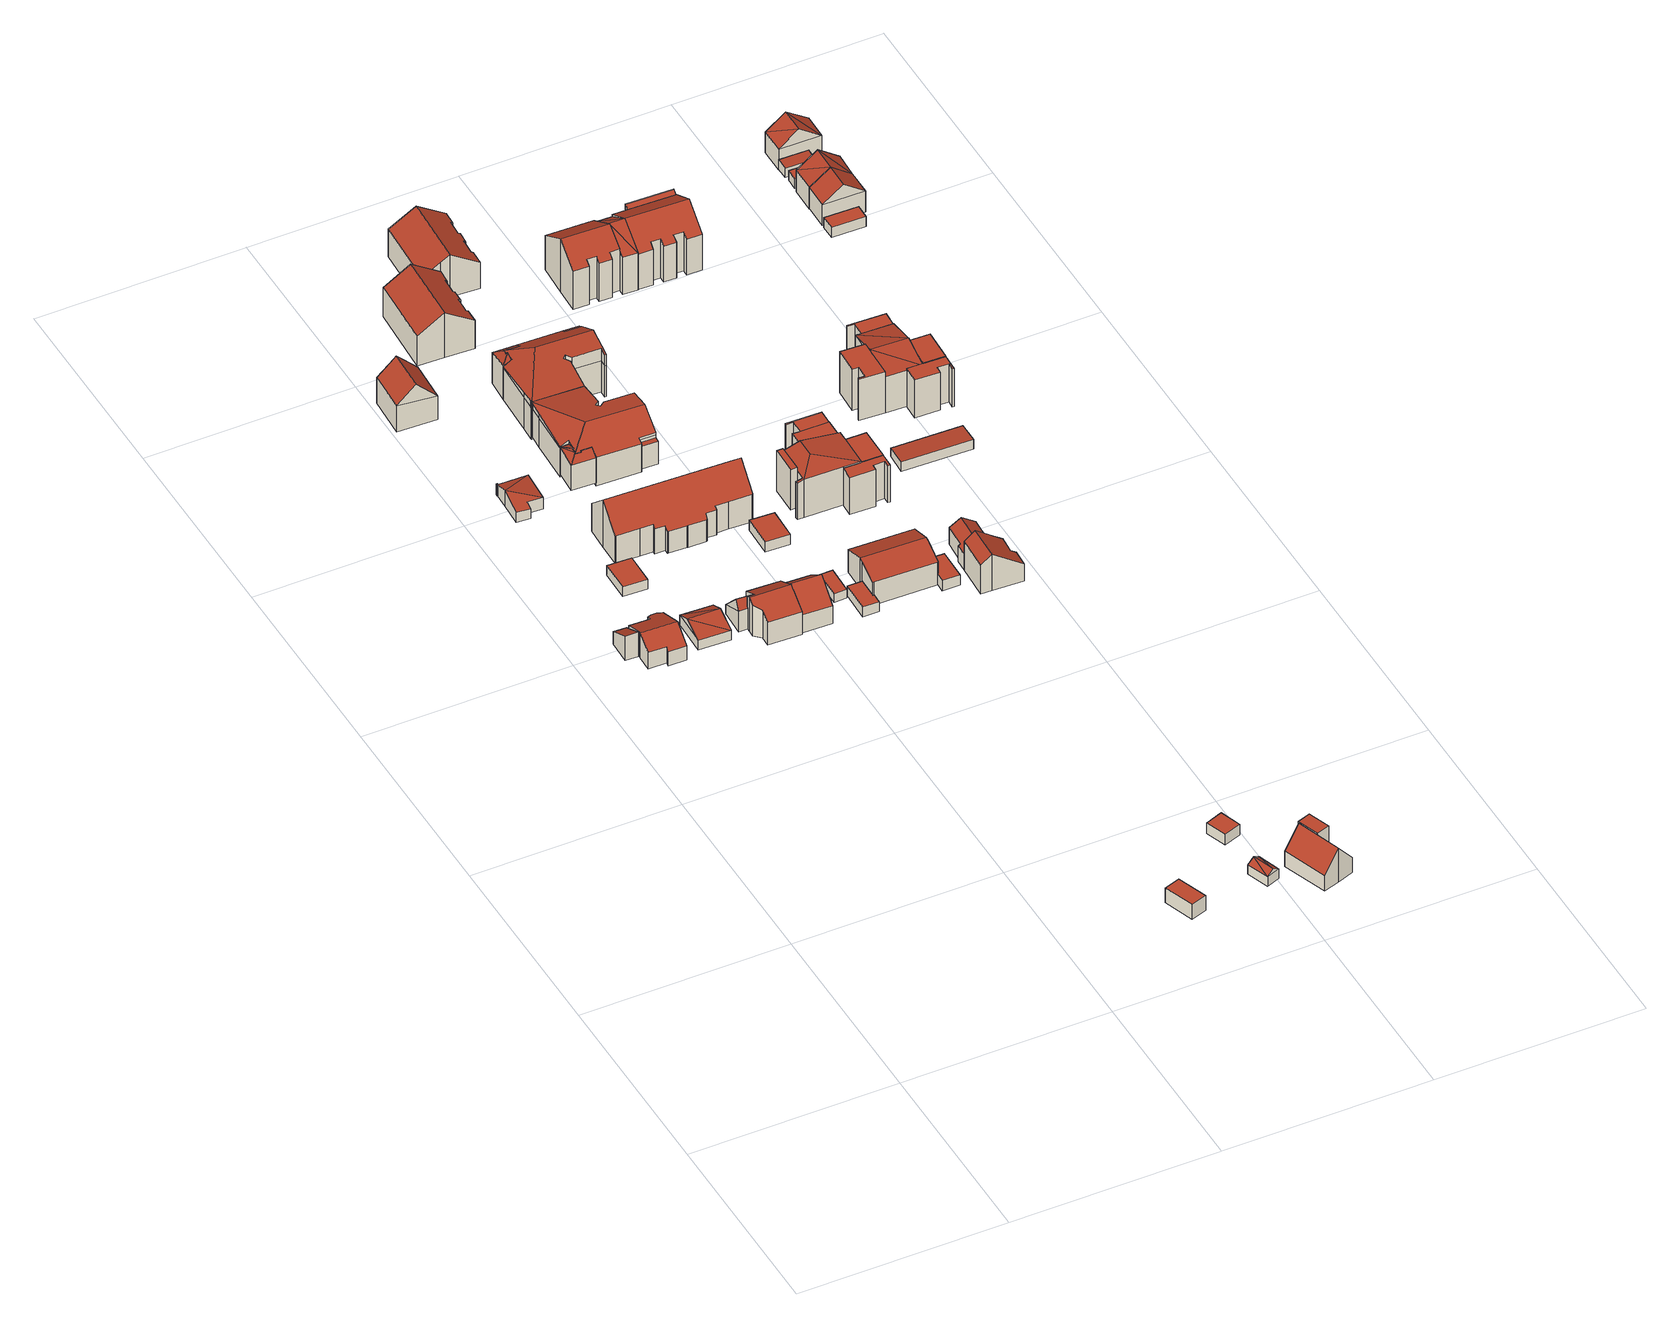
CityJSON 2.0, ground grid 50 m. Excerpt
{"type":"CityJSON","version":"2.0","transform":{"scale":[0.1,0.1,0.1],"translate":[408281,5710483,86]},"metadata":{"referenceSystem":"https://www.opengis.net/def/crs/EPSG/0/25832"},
"CityObjects":{
"building1":{"type":"Building","attributes":{"Gemeindeschluessel":"05978036","Geometrietyp2DReferenz":"3000","function":"51009_1611","roofType":"2100","measuredHeight":6.71},"geometry":[{"type":"MultiSurface","lod":"2","boundaries":[[[0,1,2,3]],[[1,4,5,2]],[[4,6,7,5]],[[6,8,9,7]],[[8,0,3,9]],[[8,6,4,1,0]],[[3,2,5,7,9]]],"semantics":{"surfaces":[{"type":"WallSurface"},{"type":"RoofSurface"},{"type":"GroundSurface"}],"values":[0,0,0,0,0,1,2]}}]},
"building2":{"type":"Building","attributes":{"Gemeindeschluessel":"05978036","Geometrietyp2DReferenz":"3000","function":"31001_1000","roofType":"3100","measuredHeight":7.08},"geometry":[{"type":"MultiSurface","lod":"2","boundaries":[[[10,11,12,13]],[[11,14,15,12]],[[14,16,17,15]],[[16,18,19,17]],[[18,20,21,19]],[[20,22,23,21]],[[22,24,25,23]],[[24,26,27,25]],[[26,28,29,27]],[[28,30,31,29]],[[30,32,33,31]],[[32,34,35,33]],[[34,10,13,35]],[[30,28,26,24,22,20,18,16,14]],[[14,11,10,34,32,30]],[[13,12,15,17,19,21,23,25,27,29,31,33,35]]],"semantics":{"surfaces":[{"type":"WallSurface"},{"type":"RoofSurface"},{"type":"GroundSurface"}],"values":[0,0,0,0,0,0,0,0,0,0,0,0,0,1,1,2]}}]},
"building3":{"type":"Building","attributes":{"Gemeindeschluessel":"05978036","Geometrietyp2DReferenz":"3000","function":"51009_1611","roofType":"1000","measuredHeight":2.67},"geometry":[{"type":"MultiSurface","lod":"2","boundaries":[[[36,37,38,39]],[[37,40,41,38]],[[40,42,43,41]],[[42,36,39,43]],[[42,40,37,36]],[[39,38,41,43]]],"semantics":{"surfaces":[{"type":"WallSurface"},{"type":"RoofSurface"},{"type":"GroundSurface"}],"values":[0,0,0,0,1,2]}}]},
"building4":{"type":"Building","attributes":{"Gemeindeschluessel":"05978036","Geometrietyp2DReferenz":"3000","function":"31001_2460","roofType":"3100","measuredHeight":4.33},"geometry":[{"type":"MultiSurface","lod":"2","boundaries":[[[44,45,46,47]],[[45,48,49,46]],[[48,50,51,49]],[[50,44,47,51]],[[48,45,52]],[[44,50,53]],[[44,52,45]],[[52,44,53]],[[53,48,52]],[[48,53,50]],[[47,46,49,51]]],"semantics":{"surfaces":[{"type":"WallSurface"},{"type":"RoofSurface"},{"type":"GroundSurface"}],"values":[0,0,0,0,0,0,1,1,1,1,2]}}]},
"building5":{"type":"Building","attributes":{"Gemeindeschluessel":"05978036","Geometrietyp2DReferenz":"3000","function":"31001_2460","roofType":"5000","measuredHeight":4.34},"geometry":[{"type":"MultiSurface","lod":"2","boundaries":[[[54,55,56,57]],[[55,58,59,56]],[[58,60,61,59]],[[60,62,63,61]],[[62,64,65,63]],[[64,66,67,65]],[[66,68,69,67]],[[68,70,71,69]],[[70,72,73,71]],[[72,74,75,73]],[[74,76,77,75]],[[76,54,57,77]],[[72,70,78]],[[70,68,66,64,62,60,58,55,78]],[[55,54,76,74,72,78]],[[57,56,59,61,63,65,67,69,71,73,75,77]]],"semantics":{"surfaces":[{"type":"WallSurface"},{"type":"RoofSurface"},{"type":"GroundSurface"}],"values":[0,0,0,0,0,0,0,0,0,0,0,0,1,1,1,2]}}]},
"building6":{"type":"Building","attributes":{"Gemeindeschluessel":"05978036","Geometrietyp2DReferenz":"3000","function":"31001_1000","roofType":"5000","measuredHeight":11.47},"geometry":[{"type":"MultiSurface","lod":"2","boundaries":[[[79,80,81,82]],[[80,83,84,81]],[[83,85,86,84]],[[85,87,88,86]],[[87,79,82,88]],[[89,90,80,79,87]],[[85,83,90,89]],[[83,80,90]],[[87,85,89]],[[82,81,84,86,88]]],"semantics":{"surfaces":[{"type":"WallSurface"},{"type":"RoofSurface"},{"type":"GroundSurface"}],"values":[0,0,0,0,0,1,1,0,0,2]}}]},
"building7":{"type":"Building","attributes":{"Gemeindeschluessel":"05978036","Geometrietyp2DReferenz":"3000","function":"31001_2460","roofType":"1000","measuredHeight":4.06},"geometry":[{"type":"MultiSurface","lod":"2","boundaries":[[[91,92,93,94]],[[92,95,96,93]],[[95,97,98,96]],[[97,91,94,98]],[[97,95,92,91]],[[94,93,96,98]]],"semantics":{"surfaces":[{"type":"WallSurface"},{"type":"RoofSurface"},{"type":"GroundSurface"}],"values":[0,0,0,0,1,2]}}]},
"building8":{"type":"Building","attributes":{"Gemeindeschluessel":"05978036","Geometrietyp2DReferenz":"3000","function":"31001_2460","roofType":"5000","measuredHeight":8.08},"geometry":[{"type":"MultiSurface","lod":"2","boundaries":[[[99,100,101,102]],[[100,103,104,101]],[[103,105,106,104]],[[105,107,108,106]],[[107,109,110,108]],[[109,111,112,110]],[[111,113,114,112]],[[113,99,102,114]],[[109,107,105,103,115,116]],[[113,111,116,115,100,99]],[[103,100,115]],[[111,109,116]],[[102,101,104,106,108,110,112,114]]],"semantics":{"surfaces":[{"type":"WallSurface"},{"type":"RoofSurface"},{"type":"GroundSurface"}],"values":[0,0,0,0,0,0,0,0,1,1,0,0,2]}}]},
"building9":{"type":"Building","attributes":{"Gemeindeschluessel":"05978036","Geometrietyp2DReferenz":"3000","function":"31001_1000","roofType":"3100","measuredHeight":9.46},"geometry":[{"type":"MultiSurface","lod":"2","boundaries":[[[117,118,119,120]],[[118,121,122,119]],[[121,123,102,122]],[[123,124,114,102]],[[124,125,112,114]],[[125,126,110,112]],[[126,127,108,110]],[[127,128,129,108]],[[128,130,131,129]],[[130,132,133,131]],[[132,134,135,133]],[[134,117,120,135]],[[130,128,127,126,125,124,123,121]],[[121,118,117,134,132,130]],[[120,119,122,102,114,112,110,108,129,131,133,135]]],"semantics":{"surfaces":[{"type":"WallSurface"},{"type":"RoofSurface"},{"type":"GroundSurface"}],"values":[0,0,0,0,0,0,0,0,0,0,0,0,1,1,2]}}]},
"building10":{"type":"Building","attributes":{"Gemeindeschluessel":"05978036","Geometrietyp2DReferenz":"3000","function":"51009_1610","roofType":"5000","measuredHeight":8.55},"geometry":[{"type":"MultiSurface","lod":"2","boundaries":[[[136,137,138,139]],[[137,140,141,138]],[[140,142,143,141]],[[142,144,145,143]],[[144,146,147,145]],[[146,148,149,147]],[[148,150,151,149]],[[150,152,153,151]],[[152,154,155,153]],[[154,136,139,155]],[[156,142,140]],[[136,142,156]],[[136,157,142]],[[136,154,157]],[[152,150,148,146,144,157,154]],[[137,136,156]],[[140,137,156]],[[144,142,157]],[[139,138,141,143,145,147,149,151,153,155]]],"semantics":{"surfaces":[{"type":"WallSurface"},{"type":"RoofSurface"},{"type":"GroundSurface"}],"values":[0,0,0,0,0,0,0,0,0,0,1,1,1,1,1,1,0,0,2]}}]},
"building11":{"type":"Building","attributes":{"Gemeindeschluessel":"05978036","Geometrietyp2DReferenz":"3000","function":"31001_1000","roofType":"3100","measuredHeight":9.49},"geometry":[{"type":"MultiSurface","lod":"2","boundaries":[[[158,159,160,161]],[[159,162,163,160]],[[162,164,165,163]],[[164,158,161,165]],[[162,159,166]],[[158,164,167]],[[159,158,167,166]],[[164,162,166,167]],[[161,160,163,165]]],"semantics":{"surfaces":[{"type":"WallSurface"},{"type":"RoofSurface"},{"type":"GroundSurface"}],"values":[0,0,0,0,0,0,1,1,2]}}]},
"building12":{"type":"Building","attributes":{"Gemeindeschluessel":"05978036","Geometrietyp2DReferenz":"3000","function":"31001_1000","roofType":"3100","measuredHeight":13.17},"geometry":[{"type":"MultiSurface","lod":"2","boundaries":[[[168,169,170,171]],[[169,172,173,170]],[[172,174,175,173]],[[174,176,177,175]],[[176,178,179,177]],[[178,180,181,179]],[[180,182,183,181]],[[182,184,185,183]],[[184,186,187,185]],[[186,188,189,187]],[[188,190,191,189]],[[190,192,193,191]],[[192,194,195,193]],[[194,196,197,195]],[[196,198,199,197]],[[198,200,201,199]],[[200,202,203,201]],[[202,204,205,203]],[[204,206,207,205]],[[206,208,209,207]],[[208,210,211,209]],[[210,168,171,211]],[[206,204,202,200]],[[200,198,196,194,192,190,188,186,184,182,180,178,176,174,172,169,168,210,208,206]],[[171,170,173,175,177,179,181,183,185,187,189,191,193,195,197,199,201,203,205,207,209,211]]],"semantics":{"surfaces":[{"type":"WallSurface"},{"type":"RoofSurface"},{"type":"GroundSurface"}],"values":[0,0,0,0,0,0,0,0,0,0,0,0,0,0,0,0,0,0,0,0,0,0,1,1,2]}}]},
"building13":{"type":"Building","attributes":{"Gemeindeschluessel":"05978036","Geometrietyp2DReferenz":"3000","function":"31001_2460","roofType":"3100","measuredHeight":3.74},"geometry":[{"type":"MultiSurface","lod":"2","boundaries":[[[212,213,214,215]],[[213,216,217,214]],[[216,218,219,217]],[[218,212,215,219]],[[216,213,220]],[[212,218,221]],[[220,212,221]],[[212,220,213]],[[216,221,218]],[[221,216,220]],[[215,214,217,219]]],"semantics":{"surfaces":[{"type":"WallSurface"},{"type":"RoofSurface"},{"type":"GroundSurface"}],"values":[0,0,0,0,0,0,1,1,1,1,2]}}]},
"building14":{"type":"Building","attributes":{"Gemeindeschluessel":"05978036","Geometrietyp2DReferenz":"3000","function":"31001_1000","roofType":"5000","measuredHeight":11.94},"geometry":[{"type":"MultiSurface","lod":"2","boundaries":[[[222,223,224,225]],[[223,226,227,224]],[[226,228,229,227]],[[228,230,231,229]],[[230,232,233,231]],[[232,234,235,233]],[[234,236,237,235]],[[236,238,239,237]],[[238,240,241,239]],[[240,242,243,241]],[[242,244,245,243]],[[244,246,247,245]],[[246,248,249,247]],[[248,250,251,249]],[[250,252,253,251]],[[252,254,255,253]],[[254,256,257,255]],[[256,258,259,257]],[[258,260,261,259]],[[260,262,263,261]],[[262,222,225,263]],[[264,265,266,267,268,269,142,270,271]],[[270,144,146,148,150,240,238,272,273,274,271]],[[275,276,277,278,279,280,281,264,271,274]],[[260,265,264,281,262]],[[262,281,280,222]],[[222,280,279,223]],[[223,279,278,226]],[[226,278,277,228]],[[228,277,276,230]],[[230,276,275,232]],[[232,275,274,273,234]],[[234,273,272,236]],[[236,272,238]],[[240,150,242]],[[242,150,148,244]],[[244,148,146,246]],[[246,146,144,248]],[[248,144,270,142,250]],[[250,142,269,252]],[[252,269,268,254]],[[254,268,267,256]],[[256,267,266,258]],[[258,266,265,260]],[[225,224,227,229,231,233,235,237,239,241,243,245,247,249,251,253,255,257,259,261,263]]],"semantics":{"surfaces":[{"type":"WallSurface"},{"type":"RoofSurface"},{"type":"GroundSurface"}],"values":[0,0,0,0,0,0,0,0,0,0,0,0,0,0,0,0,0,0,0,0,0,1,1,1,0,0,0,0,0,0,0,0,0,0,0,0,0,0,0,0,0,0,0,0,2]}}]},
"building15":{"type":"Building","attributes":{"Gemeindeschluessel":"05978036","Geometrietyp2DReferenz":"3000","function":"51009_1610","roofType":"5000","measuredHeight":10.28},"geometry":[{"type":"MultiSurface","lod":"2","boundaries":[[[282,283,284,285]],[[283,286,287,284]],[[286,288,289,287]],[[288,290,291,289]],[[290,292,293,291]],[[292,294,295,293]],[[294,296,297,295]],[[296,298,299,297]],[[298,300,301,299]],[[300,282,285,301]],[[302,296,294,303,282,300]],[[298,302,300]],[[282,303,292,290,288,286,283]],[[294,292,303]],[[298,296,302]],[[285,284,287,289,291,293,295,297,299,301]]],"semantics":{"surfaces":[{"type":"WallSurface"},{"type":"RoofSurface"},{"type":"GroundSurface"}],"values":[0,0,0,0,0,0,0,0,0,0,1,1,1,0,0,2]}}]},
"building16":{"type":"Building","attributes":{"Gemeindeschluessel":"05978036","Geometrietyp2DReferenz":"3000","function":"31001_2460","roofType":"1000","measuredHeight":2.34},"geometry":[{"type":"MultiSurface","lod":"2","boundaries":[[[304,305,306,307]],[[305,308,309,306]],[[308,310,311,309]],[[310,304,307,311]],[[310,308,305,304]],[[307,306,309,311]]],"semantics":{"surfaces":[{"type":"WallSurface"},{"type":"RoofSurface"},{"type":"GroundSurface"}],"values":[0,0,0,0,1,2]}}]},
"building17":{"type":"Building","attributes":{"Gemeindeschluessel":"05978036","Geometrietyp2DReferenz":"3000","function":"31001_2460","roofType":"1000","measuredHeight":2.71},"geometry":[{"type":"MultiSurface","lod":"2","boundaries":[[[312,313,314,315]],[[313,316,317,314]],[[316,318,319,317]],[[318,320,321,319]],[[320,322,323,321]],[[322,312,315,323]],[[322,320,318,316,313,312]],[[315,314,317,319,321,323]]],"semantics":{"surfaces":[{"type":"WallSurface"},{"type":"RoofSurface"},{"type":"GroundSurface"}],"values":[0,0,0,0,0,0,1,2]}}]},
"building18":{"type":"Building","attributes":{"Gemeindeschluessel":"05978036","Geometrietyp2DReferenz":"3000","function":"31001_1000","roofType":"3100","measuredHeight":12.24},"geometry":[{"type":"MultiSurface","lod":"2","boundaries":[[[324,325,326,327]],[[325,328,329,326]],[[328,330,331,329]],[[330,332,333,331]],[[332,334,335,333]],[[334,336,337,335]],[[336,338,339,337]],[[338,340,341,339]],[[340,342,343,341]],[[342,344,345,343]],[[344,346,347,345]],[[346,348,349,347]],[[348,350,351,349]],[[350,352,353,351]],[[352,324,327,353]],[[348,346,344,342]],[[342,340,338,336,334,332,330,328,325,324,352,350,348]],[[327,326,329,331,333,335,337,339,341,343,345,347,349,351,353]]],"semantics":{"surfaces":[{"type":"WallSurface"},{"type":"RoofSurface"},{"type":"GroundSurface"}],"values":[0,0,0,0,0,0,0,0,0,0,0,0,0,0,0,1,1,2]}}]},
"building19":{"type":"Building","attributes":{"Gemeindeschluessel":"05978036","Geometrietyp2DReferenz":"3000","function":"31001_9998","roofType":"1000","measuredHeight":2.95},"geometry":[{"type":"MultiSurface","lod":"2","boundaries":[[[354,355,356,357]],[[355,358,359,356]],[[358,360,361,359]],[[360,354,357,361]],[[360,358,355,354]],[[357,356,359,361]]],"semantics":{"surfaces":[{"type":"WallSurface"},{"type":"RoofSurface"},{"type":"GroundSurface"}],"values":[0,0,0,0,1,2]}}]},
"building20":{"type":"Building","attributes":{"Gemeindeschluessel":"05978036","Geometrietyp2DReferenz":"3000","function":"51009_1610","roofType":"2100","measuredHeight":6.4},"geometry":[{"type":"MultiSurface","lod":"2","boundaries":[[[362,363,364,365]],[[363,366,367,364]],[[366,368,369,367]],[[368,362,365,369]],[[368,366,363,362]],[[365,364,367,369]]],"semantics":{"surfaces":[{"type":"WallSurface"},{"type":"RoofSurface"},{"type":"GroundSurface"}],"values":[0,0,0,0,1,2]}}]},
"building21":{"type":"Building","attributes":{"Gemeindeschluessel":"05978036","Geometrietyp2DReferenz":"3000","function":"51009_1611","roofType":"1000","measuredHeight":2.85},"geometry":[{"type":"MultiSurface","lod":"2","boundaries":[[[370,371,372,373]],[[371,374,375,372]],[[374,376,377,375]],[[376,370,373,377]],[[376,374,371,370]],[[373,372,375,377]]],"semantics":{"surfaces":[{"type":"WallSurface"},{"type":"RoofSurface"},{"type":"GroundSurface"}],"values":[0,0,0,0,1,2]}}]},
"building22":{"type":"Building","attributes":{"Gemeindeschluessel":"05978036","Geometrietyp2DReferenz":"3000","function":"31001_1000","roofType":"5000","measuredHeight":13.01},"geometry":[{"type":"MultiSurface","lod":"2","boundaries":[[[378,379,380,381]],[[379,382,301,380]],[[382,383,299,301]],[[383,384,297,299]],[[384,385,295,297]],[[385,386,293,295]],[[386,387,291,293]],[[387,388,289,291]],[[388,389,287,289]],[[389,390,284,287]],[[390,391,392,284]],[[391,393,394,392]],[[393,395,396,394]],[[395,397,398,396]],[[397,399,400,398]],[[399,401,402,400]],[[401,403,404,402]],[[403,405,406,404]],[[405,407,408,406]],[[407,409,410,408]],[[409,411,412,410]],[[411,413,414,412]],[[413,378,381,414]],[[415,416,417,418,419,420,421,281,422]],[[280,423,424,425,426,427,428,429,430,422,281]],[[431,432,391,390,286,288,290,292,415,422,430]],[[386,292,290,387]],[[385,416,415,292,386]],[[387,290,288,388]],[[388,288,286,389]],[[389,286,390]],[[393,432,431,395]],[[395,431,430,429,397]],[[391,432,393]],[[397,429,428,399]],[[399,428,427,401]],[[401,427,426,403]],[[403,426,425,405]],[[405,425,424,407]],[[407,424,423,409]],[[409,423,280,411]],[[411,280,281,413]],[[413,281,421,378]],[[378,421,420,379]],[[379,420,419,382]],[[382,419,418,383]],[[383,418,417,384]],[[384,417,416,385]],[[381,380,301,299,297,295,293,291,289,287,284,392,394,396,398,400,402,404,406,408,410,412,414]]],"semantics":{"surfaces":[{"type":"WallSurface"},{"type":"RoofSurface"},{"type":"GroundSurface"}],"values":[0,0,0,0,0,0,0,0,0,0,0,0,0,0,0,0,0,0,0,0,0,0,0,1,1,1,0,0,0,0,0,0,0,0,0,0,0,0,0,0,0,0,0,0,0,0,0,0,2]}}]},
"building23":{"type":"Building","attributes":{"Gemeindeschluessel":"05978036","Geometrietyp2DReferenz":"3000","function":"31001_1000","roofType":"3100","measuredHeight":9.35},"geometry":[{"type":"MultiSurface","lod":"2","boundaries":[[[433,434,435,436]],[[434,437,438,435]],[[437,439,440,438]],[[439,441,442,440]],[[441,443,444,442]],[[443,445,446,444]],[[445,447,448,446]],[[447,433,436,448]],[[443,441,439,437]],[[437,434,433,447,445,443]],[[436,435,438,440,442,444,446,448]]],"semantics":{"surfaces":[{"type":"WallSurface"},{"type":"RoofSurface"},{"type":"GroundSurface"}],"values":[0,0,0,0,0,0,0,0,1,1,2]}}]},
"building24":{"type":"Building","attributes":{"Gemeindeschluessel":"05978036","Geometrietyp2DReferenz":"3000","function":"31001_1000","roofType":"3100","measuredHeight":8.48},"geometry":[{"type":"MultiSurface","lod":"2","boundaries":[[[449,450,451,452]],[[450,453,454,451]],[[453,455,456,454]],[[455,457,458,456]],[[457,459,460,458]],[[459,461,462,460]],[[461,463,464,462]],[[463,465,466,464]],[[465,467,468,466]],[[467,449,452,468]],[[463,461,459,457]],[[457,455,453,450,449,467,465,463]],[[452,451,454,456,458,460,462,464,466,468]]],"semantics":{"surfaces":[{"type":"WallSurface"},{"type":"RoofSurface"},{"type":"GroundSurface"}],"values":[0,0,0,0,0,0,0,0,0,0,1,1,2]}}]},
"building25":{"type":"Building","attributes":{"Gemeindeschluessel":"05978036","Geometrietyp2DReferenz":"3000","function":"31001_2460","roofType":"1000","measuredHeight":4.29},"geometry":[{"type":"MultiSurface","lod":"2","boundaries":[[[469,470,471,472]],[[470,473,474,471]],[[473,475,476,474]],[[475,469,472,476]],[[475,473,470,469]],[[472,471,474,476]]],"semantics":{"surfaces":[{"type":"WallSurface"},{"type":"RoofSurface"},{"type":"GroundSurface"}],"values":[0,0,0,0,1,2]}}]},
"building26":{"type":"Building","attributes":{"Gemeindeschluessel":"05978036","Geometrietyp2DReferenz":"3000","function":"51009_1610","roofType":"2100","measuredHeight":9.38},"geometry":[{"type":"MultiSurface","lod":"2","boundaries":[[[432,391,392,394]],[[391,477,478,392]],[[477,431,396,478]],[[431,432,394,396]],[[431,477,391,432]],[[394,392,478,396]]],"semantics":{"surfaces":[{"type":"WallSurface"},{"type":"RoofSurface"},{"type":"GroundSurface"}],"values":[0,0,0,0,1,2]}}]},
"building27":{"type":"Building","attributes":{"Gemeindeschluessel":"05978036","Geometrietyp2DReferenz":"3000","function":"31001_1000","roofType":"3100","measuredHeight":11.66},"geometry":[{"type":"MultiSurface","lod":"2","boundaries":[[[479,480,481,482]],[[480,483,484,481]],[[483,485,486,484]],[[485,487,488,486]],[[487,489,490,488]],[[489,491,492,490]],[[491,493,494,492]],[[493,495,496,494]],[[495,497,498,496]],[[497,499,500,498]],[[499,501,502,500]],[[501,503,504,502]],[[503,505,506,504]],[[505,507,508,506]],[[507,479,482,508]],[[503,501,499,497,495]],[[495,493,491,489,487,485,483,480,479,507,505,503]],[[482,481,484,486,488,490,492,494,496,498,500,502,504,506,508]]],"semantics":{"surfaces":[{"type":"WallSurface"},{"type":"RoofSurface"},{"type":"GroundSurface"}],"values":[0,0,0,0,0,0,0,0,0,0,0,0,0,0,0,1,1,2]}}]},
"building28":{"type":"Building","attributes":{"Gemeindeschluessel":"05978036","Geometrietyp2DReferenz":"3000","function":"31001_2460","roofType":"1000","measuredHeight":2.78},"geometry":[{"type":"MultiSurface","lod":"2","boundaries":[[[509,510,511,512]],[[510,513,514,511]],[[513,515,516,514]],[[515,517,518,516]],[[517,519,520,518]],[[519,509,512,520]],[[519,517,515,513,510,509]],[[512,511,514,516,518,520]]],"semantics":{"surfaces":[{"type":"WallSurface"},{"type":"RoofSurface"},{"type":"GroundSurface"}],"values":[0,0,0,0,0,0,1,2]}}]},
"building29":{"type":"Building","attributes":{"Gemeindeschluessel":"05978036","Geometrietyp2DReferenz":"3000","function":"31001_1000"},"children":["building29-1","building29-2","building29-3","building29-4","building29-5","building29-6"]},
"building29-1":{"type":"BuildingPart","attributes":{"roofType":"1000","measuredHeight":11.12},"parents":["building29"],"geometry":[{"type":"MultiSurface","lod":"2","boundaries":[[[521,522,523,524,525]],[[522,526,527,523]],[[526,528,529,530,527]],[[528,526,522,521]],[[524,523,527,530]],[[525,529,528,521]],[[525,524,530,529]]],"semantics":{"surfaces":[{"type":"WallSurface"},{"type":"RoofSurface"},{"type":"GroundSurface"},{"type":"ClosureSurface"}],"values":[0,0,0,1,2,0,3]}}]},
"building29-2":{"type":"BuildingPart","attributes":{"roofType":"5000","measuredHeight":11.81},"parents":["building29"],"geometry":[{"type":"MultiSurface","lod":"2","boundaries":[[[531,525,524,532]],[[529,533,534,530]],[[533,535,536,537,534]],[[538,539,540,541,542,543]],[[544,545,546,547,548]],[[545,549,550,546]],[[549,551,552,550]],[[551,531,532,552]],[[545,544,553,554]],[[553,539,538,535,533,554]],[[533,529,525,531,551,549,545,554]],[[532,524,530,534,537,542,541,555,547,546,550,552]],[[529,530,524,525]],[[538,543,536,535]],[[543,542,537,536]],[[556,540,539,553]],[[556,557,555,541,540]],[[548,557,556,553,544]],[[547,555,557,548]]],"semantics":{"surfaces":[{"type":"WallSurface"},{"type":"RoofSurface"},{"type":"GroundSurface"},{"type":"ClosureSurface"}],"values":[0,0,0,0,0,0,0,0,1,1,1,2,3,0,3,0,3,0,3]}}]},
"building29-3":{"type":"BuildingPart","attributes":{"roofType":"1000","measuredHeight":9.37},"parents":["building29"],"geometry":[{"type":"MultiSurface","lod":"2","boundaries":[[[536,558,559,537]],[[558,560,561,562,559]],[[563,543,542,564,565]],[[543,563,560,558,536]],[[537,559,562,564,542]],[[565,561,560,563]],[[565,564,562,561]],[[537,542,543,536]]],"semantics":{"surfaces":[{"type":"WallSurface"},{"type":"RoofSurface"},{"type":"GroundSurface"},{"type":"ClosureSurface"}],"values":[0,0,0,1,2,0,3,3]}}]},
"building29-4":{"type":"BuildingPart","attributes":{"roofType":"1000","measuredHeight":10.21},"parents":["building29"],"geometry":[{"type":"MultiSurface","lod":"2","boundaries":[[[566,567,568,569]],[[567,570,571,568]],[[570,572,573,571]],[[572,574,575,573]],[[574,576,577,575]],[[576,548,547,577]],[[578,566,569,579]],[[578,557,548,576,574,572,570,567,566]],[[569,568,571,573,575,577,547,555,579]],[[555,547,548,557]],[[579,555,557,578]]],"semantics":{"surfaces":[{"type":"WallSurface"},{"type":"RoofSurface"},{"type":"GroundSurface"},{"type":"ClosureSurface"}],"values":[0,0,0,0,0,0,0,1,2,3,3]}}]},
"building29-5":{"type":"BuildingPart","attributes":{"roofType":"1000","measuredHeight":9.33},"parents":["building29"],"geometry":[{"type":"MultiSurface","lod":"2","boundaries":[[[580,581,582,583]],[[581,565,564,582]],[[561,584,585,562]],[[584,586,587,585]],[[586,580,583,587]],[[586,584,561,565,581,580]],[[583,582,564,562,585,587]],[[562,564,565,561]]],"semantics":{"surfaces":[{"type":"WallSurface"},{"type":"RoofSurface"},{"type":"GroundSurface"},{"type":"ClosureSurface"}],"values":[0,0,0,0,0,1,2,3]}}]},
"building29-6":{"type":"BuildingPart","attributes":{"roofType":"1000","measuredHeight":10.26},"parents":["building29"],"geometry":[{"type":"MultiSurface","lod":"2","boundaries":[[[588,589,578,579,590]],[[540,588,590,541]],[[540,556,589,588]],[[590,579,555,541]],[[557,578,589,556]],[[579,578,557,555]],[[541,555,557,556,540]]],"semantics":{"surfaces":[{"type":"WallSurface"},{"type":"RoofSurface"},{"type":"GroundSurface"},{"type":"ClosureSurface"}],"values":[0,0,1,2,0,3,3]}}]},
"building30":{"type":"Building","attributes":{"Gemeindeschluessel":"05978036","Geometrietyp2DReferenz":"3000","function":"31001_1000"},"children":["building30-1","building30-2"]},
"building30-1":{"type":"BuildingPart","attributes":{"roofType":"3100","measuredHeight":9.95},"parents":["building30"],"geometry":[{"type":"MultiSurface","lod":"2","boundaries":[[[591,592,593,594,595]],[[592,596,597,593]],[[596,598,599,597]],[[598,600,601,599]],[[600,602,603,601]],[[602,604,605,603]],[[604,606,607,608,605]],[[602,600,598,596,592,591,609]],[[609,606,604,602]],[[610,611,594,593,597,599,601,603,605,608]],[[591,595,612,613,609]],[[595,594,611,612]],[[612,611,610,613]],[[613,607,606,609]],[[610,608,607,613]]],"semantics":{"surfaces":[{"type":"WallSurface"},{"type":"RoofSurface"},{"type":"GroundSurface"},{"type":"ClosureSurface"}],"values":[0,0,0,0,0,0,0,1,1,2,0,3,3,0,3]}}]},
"building30-2":{"type":"BuildingPart","attributes":{"roofType":"3100","measuredHeight":6.52},"parents":["building30"],"geometry":[{"type":"MultiSurface","lod":"2","boundaries":[[[614,615,616,617]],[[615,618,619,616]],[[618,620,621,619]],[[620,622,623,621]],[[622,624,625,623]],[[624,595,594,625]],[[607,626,627,608]],[[626,614,617,627]],[[612,595,624,622,620,618]],[[618,615,614,626,607,613,612]],[[617,616,619,621,623,625,594,611,610,608,627]],[[611,594,595,612]],[[613,610,611,612]],[[607,608,610,613]]],"semantics":{"surfaces":[{"type":"WallSurface"},{"type":"RoofSurface"},{"type":"GroundSurface"},{"type":"ClosureSurface"}],"values":[0,0,0,0,0,0,0,0,1,1,2,3,3,3]}}]},
"building31":{"type":"Building","attributes":{"Gemeindeschluessel":"05978036","Geometrietyp2DReferenz":"3000","function":"31001_1000"},"children":["building31-1","building31-2"]},
"building31-1":{"type":"BuildingPart","attributes":{"roofType":"3100","measuredHeight":14.72},"parents":["building31"],"geometry":[{"type":"MultiSurface","lod":"2","boundaries":[[[628,629,630,631]],[[629,632,633,630]],[[632,634,633]],[[635,636,637,638,639,640]],[[636,641,642,637]],[[641,643,644,642]],[[643,645,646,644]],[[645,647,648,646]],[[647,649,650,648]],[[649,651,652,650]],[[651,653,654,652]],[[653,655,656,654]],[[655,657,658,656]],[[657,628,631,658]],[[653,651,649,647,645,643,641,636,635,659,660]],[[660,661,632,629,628,657,655,653]],[[631,630,633,662,638,637,642,644,646,648,650,652,654,656,658]],[[661,634,632]],[[662,633,634,663]],[[663,634,661,660]],[[635,640,659]],[[662,663,639,638]],[[639,663,660,659,640]]],"semantics":{"surfaces":[{"type":"WallSurface"},{"type":"RoofSurface"},{"type":"GroundSurface"},{"type":"ClosureSurface"}],"values":[0,0,0,0,0,0,0,0,0,0,0,0,0,0,1,1,2,0,3,3,0,3,3]}}]},
"building31-2":{"type":"BuildingPart","attributes":{"roofType":"3100","measuredHeight":14.85},"parents":["building31"],"geometry":[{"type":"MultiSurface","lod":"2","boundaries":[[[664,639,638,665]],[[634,666,667,633]],[[666,668,669,667]],[[668,664,665,669]],[[668,670,671]],[[640,664,668,671,659]],[[670,666,634]],[[634,661,671,670]],[[664,640,639]],[[666,670,668]],[[665,638,662,633,667,669]],[[633,662,663,634]],[[662,638,639,663]],[[661,660,659,671]],[[663,660,661,634]],[[639,640,659,660,663]]],"semantics":{"surfaces":[{"type":"WallSurface"},{"type":"RoofSurface"},{"type":"GroundSurface"},{"type":"ClosureSurface"}],"values":[0,0,0,0,1,1,1,1,0,0,2,3,3,0,3,3]}}]},
"building32":{"type":"Building","attributes":{"Gemeindeschluessel":"05978036","Geometrietyp2DReferenz":"3000","function":"31001_2460","roofType":"2100","measuredHeight":2.61},"geometry":[{"type":"MultiSurface","lod":"2","boundaries":[[[672,673,674,675]],[[673,676,677,674]],[[676,678,679,677]],[[678,672,675,679]],[[678,676,673,672]],[[675,674,677,679]]],"semantics":{"surfaces":[{"type":"WallSurface"},{"type":"RoofSurface"},{"type":"GroundSurface"}],"values":[0,0,0,0,1,2]}}]},
"building33":{"type":"Building","attributes":{"Gemeindeschluessel":"05978036","Geometrietyp2DReferenz":"3000","function":"31001_1000"},"children":["building33-1","building33-2"]},
"building33-1":{"type":"BuildingPart","attributes":{"roofType":"2100","measuredHeight":11.33},"parents":["building33"],"geometry":[{"type":"MultiSurface","lod":"2","boundaries":[[[680,681,682,683]],[[681,684,685,682]],[[686,687,688,689]],[[687,690,691,688]],[[690,680,683,691]],[[690,687,686,684,681,680]],[[683,682,685,689,688,691]],[[689,685,684,686]]],"semantics":{"surfaces":[{"type":"WallSurface"},{"type":"RoofSurface"},{"type":"GroundSurface"},{"type":"ClosureSurface"}],"values":[0,0,0,0,0,1,2,3]}}]},
"building33-2":{"type":"BuildingPart","attributes":{"roofType":"3100","measuredHeight":14.62},"parents":["building33"],"geometry":[{"type":"MultiSurface","lod":"2","boundaries":[[[692,693,694,695]],[[693,696,697,694]],[[696,698,699,697]],[[698,700,701,699]],[[700,702,703,701]],[[702,704,705,703]],[[704,706,707,705]],[[706,708,709,707]],[[708,710,711,709]],[[710,712,686,689,711]],[[713,714,715,685,684]],[[714,716,717,715]],[[716,718,719,717]],[[718,692,695,719]],[[714,713,712,710,708]],[[708,706,704,702,700,698,696,693,692,718,716,714]],[[695,694,697,699,701,703,705,707,709,711,689,685,715,717,719]],[[713,684,686,712]],[[684,685,689,686]]],"semantics":{"surfaces":[{"type":"WallSurface"},{"type":"RoofSurface"},{"type":"GroundSurface"},{"type":"ClosureSurface"}],"values":[0,0,0,0,0,0,0,0,0,0,0,0,0,0,1,1,2,0,3]}}]},
"building34":{"type":"Building","attributes":{"Gemeindeschluessel":"05978036","Geometrietyp2DReferenz":"3000","function":"31001_1000"},"children":["building34-1","building34-2","building34-3","building34-4","building34-5"]},
"building34-1":{"type":"BuildingPart","attributes":{"roofType":"1000","measuredHeight":11.34},"parents":["building34"],"geometry":[{"type":"MultiSurface","lod":"2","boundaries":[[[720,721,722,723]],[[721,724,725,722]],[[724,726,727,725]],[[726,728,729,727]],[[728,730,731,729]],[[730,732,733,734,735,731]],[[736,720,723,737,738]],[[736,739,740,732,730,728,726,724,721,720]],[[723,722,725,727,729,731,735,737]],[[738,739,736]],[[740,733,732]],[[738,737,735,734]],[[738,734,733,740,739]]],"semantics":{"surfaces":[{"type":"WallSurface"},{"type":"RoofSurface"},{"type":"GroundSurface"},{"type":"ClosureSurface"}],"values":[0,0,0,0,0,0,0,1,2,0,0,3,3]}}]},
"building34-2":{"type":"BuildingPart","attributes":{"roofType":"3100","measuredHeight":11.63},"parents":["building34"],"geometry":[{"type":"MultiSurface","lod":"2","boundaries":[[[741,738,737,742]],[[734,743,744,735]],[[743,745,746,747,744]],[[748,749,750,751,752]],[[753,754,755,756]],[[754,753,739,738,741]],[[743,756,757,748,745]],[[756,743,733,740,753]],[[734,733,743]],[[748,757,758,749]],[[742,737,735,744,747,751,750,759]],[[735,737,738,734]],[[752,746,745,748]],[[752,751,747,746]],[[759,750,749,754]],[[742,759,754,741]],[[753,740,739]],[[739,740,733,734,738]],[[758,757,756,755]],[[749,758,755,754]]],"semantics":{"surfaces":[{"type":"WallSurface"},{"type":"RoofSurface"},{"type":"GroundSurface"},{"type":"ClosureSurface"}],"values":[0,0,0,0,1,1,1,1,0,0,2,3,0,3,3,3,0,3,0,3]}}]},
"building34-3":{"type":"BuildingPart","attributes":{"roofType":"1000","measuredHeight":10.56},"parents":["building34"],"geometry":[{"type":"MultiSurface","lod":"2","boundaries":[[[760,761,762,763,764]],[[758,760,764,750,749]],[[758,755,765,761,760]],[[764,763,759,750]],[[766,762,761,765]],[[763,762,766,754,759]],[[755,754,766,765]],[[749,750,759,754]],[[749,754,755,758]]],"semantics":{"surfaces":[{"type":"WallSurface"},{"type":"RoofSurface"},{"type":"GroundSurface"},{"type":"ClosureSurface"}],"values":[0,0,1,2,0,3,0,3,3]}}]},
"building34-4":{"type":"BuildingPart","attributes":{"roofType":"1000","measuredHeight":9.54},"parents":["building34"],"geometry":[{"type":"MultiSurface","lod":"2","boundaries":[[[767,768,769,770]],[[768,752,751,769]],[[746,771,772,747]],[[771,773,774,772]],[[773,767,770,774]],[[773,771,746,752,768,767]],[[770,769,751,747,772,774]],[[747,751,752,746]]],"semantics":{"surfaces":[{"type":"WallSurface"},{"type":"RoofSurface"},{"type":"GroundSurface"},{"type":"ClosureSurface"}],"values":[0,0,0,0,0,1,2,3]}}]},
"building34-5":{"type":"BuildingPart","attributes":{"roofType":"1000","measuredHeight":10.43},"parents":["building34"],"geometry":[{"type":"MultiSurface","lod":"2","boundaries":[[[775,776,777,778]],[[776,779,780,777]],[[779,781,782,780]],[[781,783,784,782]],[[783,785,786,784]],[[785,787,741,742,786]],[[762,775,778,763]],[[762,766,787,785,783,781,779,776,775]],[[778,777,780,782,784,786,742,759,763]],[[754,741,787,766]],[[759,742,741,754]],[[763,759,754,766,762]]],"semantics":{"surfaces":[{"type":"WallSurface"},{"type":"RoofSurface"},{"type":"GroundSurface"},{"type":"ClosureSurface"}],"values":[0,0,0,0,0,0,0,1,2,0,3,3]}}]},
"building35":{"type":"Building","attributes":{"Gemeindeschluessel":"05978036","Geometrietyp2DReferenz":"3000","function":"31001_2460","roofType":"1000","measuredHeight":2.81},"geometry":[{"type":"MultiSurface","lod":"2","boundaries":[[[788,789,790,791]],[[789,792,793,790]],[[792,794,795,793]],[[794,788,791,795]],[[794,792,789,788]],[[791,790,793,795]]],"semantics":{"surfaces":[{"type":"WallSurface"},{"type":"RoofSurface"},{"type":"GroundSurface"}],"values":[0,0,0,0,1,2]}}]},
"building36":{"type":"Building","attributes":{"Gemeindeschluessel":"05978036","Geometrietyp2DReferenz":"3000","function":"31001_1000","roofType":"3100","measuredHeight":9.48},"geometry":[{"type":"MultiSurface","lod":"2","boundaries":[[[796,797,798,799]],[[797,800,801,798]],[[800,802,803,801]],[[802,796,799,803]],[[800,797,804]],[[796,802,805]],[[797,796,805,804]],[[802,800,804,805]],[[799,798,801,803]]],"semantics":{"surfaces":[{"type":"WallSurface"},{"type":"RoofSurface"},{"type":"GroundSurface"}],"values":[0,0,0,0,0,0,1,1,2]}}]},
"building37":{"type":"Building","attributes":{"Gemeindeschluessel":"05978036","Geometrietyp2DReferenz":"3000","function":"31001_1000","roofType":"3100","measuredHeight":9.73},"geometry":[{"type":"MultiSurface","lod":"2","boundaries":[[[806,796,807,808]],[[796,802,809,807]],[[802,810,811,809]],[[810,806,808,811]],[[802,796,805]],[[806,810,812]],[[812,796,806]],[[796,812,805]],[[810,805,812]],[[805,810,802]],[[808,807,809,811]]],"semantics":{"surfaces":[{"type":"WallSurface"},{"type":"RoofSurface"},{"type":"GroundSurface"}],"values":[0,0,0,0,0,0,1,1,1,1,2]}}]},
"building38":{"type":"Building","attributes":{"Gemeindeschluessel":"05978036","Geometrietyp2DReferenz":"3000","function":"31001_2460","roofType":"1000","measuredHeight":2.55},"geometry":[{"type":"MultiSurface","lod":"2","boundaries":[[[813,814,815,816]],[[814,817,818,815]],[[817,819,820,818]],[[819,813,816,820]],[[819,817,814,813]],[[816,815,818,820]]],"semantics":{"surfaces":[{"type":"WallSurface"},{"type":"RoofSurface"},{"type":"GroundSurface"}],"values":[0,0,0,0,1,2]}}]},
"building39":{"type":"Building","attributes":{"Gemeindeschluessel":"05978036","Geometrietyp2DReferenz":"3000","function":"31001_2460","roofType":"2100","measuredHeight":2.62},"geometry":[{"type":"MultiSurface","lod":"2","boundaries":[[[821,822,823,824]],[[822,825,826,823]],[[825,827,828,826]],[[827,821,824,828]],[[827,825,822,821]],[[824,823,826,828]]],"semantics":{"surfaces":[{"type":"WallSurface"},{"type":"RoofSurface"},{"type":"GroundSurface"}],"values":[0,0,0,0,1,2]}}]},
"building40":{"type":"Building","attributes":{"Gemeindeschluessel":"05978036","Geometrietyp2DReferenz":"3000","function":"31001_1000","roofType":"5000","measuredHeight":9.56},"geometry":[{"type":"MultiSurface","lod":"2","boundaries":[[[829,830,831,832]],[[830,833,834,831]],[[833,835,836,834]],[[835,829,832,836]],[[830,837,838]],[[837,830,829]],[[838,835,833]],[[835,838,837]],[[833,830,838]],[[829,835,837]],[[832,831,834,836]]],"semantics":{"surfaces":[{"type":"WallSurface"},{"type":"RoofSurface"},{"type":"GroundSurface"}],"values":[0,0,0,0,1,1,1,1,0,0,2]}}]}
},
"vertices":[
[73,1403,134],[75,1461,101],[75,1461,67],[73,1403,67],[106,1460,101],[106,1460,67],[105,1449,107],[105,1449,67],[104,1402,134],[104,1402,67],
[145,1353,115],[102,1354,115],[102,1354,70],[145,1353,70],[103,1392,140],[103,1392,70],[104,1402,136],[104,1402,70],[105,1449,115],[105,1449,70],[155,1448,115],[155,1448,70],[156,1461,110],[156,1461,70],[166,1468,106],[166,1468,70],[181,1468,106],[181,1468,70],[191,1459,110],[191,1459,70],[189,1389,140],[189,1389,70],[187,1342,109],[187,1342,70],[144,1343,109],[144,1343,70],
[223,1665,90],[221,1588,90],[221,1588,64],[223,1665,64],[163,1590,90],[163,1590,64],[165,1667,90],[165,1667,64],
[225,1449,97],[302,1446,97],[302,1446,71],[225,1449,71],[299,1356,97],[299,1356,71],[222,1359,97],[222,1359,71],[301,1410,115],[224,1413,115],
[84,1924,70],[87,1980,87],[87,1980,43],[84,1924,43],[88,2017,74],[88,2017,43],[87,2017,74],[87,2017,43],[87,2020,73],[87,2020,43],[88,2023,72],[88,2023,43],[90,2023,72],[90,2023,43],[90,2019,73],[90,2019,43],[159,2016,74],[159,2016,43],[154,1937,74],[154,1937,43],[118,1939,74],[118,1939,43],[117,1922,69],[117,1922,43],[88,1980,87],
[6,2413,98],[46,2411,137],[46,2411,27],[6,2413,27],[101,2409,92],[101,2409,27],[96,2308,92],[96,2308,27],[2,2312,98],[2,2312,27],[46,2310,142],[51,2411,142],
[699,145,160],[737,158,160],[737,158,119],[699,145,119],[763,85,160],[763,85,119],[725,72,160],[725,72,119],
[346,1374,125],[325,1374,125],[325,1374,69],[346,1374,69],[328,1438,94],[328,1438,69],[368,1437,93],[368,1437,69],[367,1418,113],[367,1418,69],[365,1418,113],[365,1418,69],[363,1375,130],[363,1375,69],[346,1376,130],[346,1376,69],[326,1386,150],[363,1384,150],
[361,1333,145],[345,1348,154],[345,1348,69],[361,1333,69],[346,1364,164],[346,1364,69],[346,1374,158],[346,1376,157],[363,1375,157],[365,1418,131],[367,1418,131],[445,1415,131],[445,1415,69],[442,1360,164],[442,1360,69],[440,1306,131],[440,1306,69],[360,1309,131],[360,1309,69],
[234,2015,123],[254,2014,123],[254,2014,47],[234,2015,47],[253,1989,132],[253,1989,47],[250,1989,130],[250,1989,47],[250,1976,128],[250,1976,47],[263,1975,128],[263,1975,47],[263,1978,130],[263,1978,47],[289,1977,130],[289,1977,47],[288,1956,116],[288,1956,47],[231,1959,116],[231,1959,47],[253,1990,132],[250,1978,129],
[445,1415,122],[514,1412,122],[514,1412,73],[445,1415,73],[510,1303,122],[510,1303,73],[440,1306,122],[440,1306,73],[512,1357,167],[442,1360,167],
[463,1691,130],[433,1692,129],[433,1692,54],[463,1691,54],[433,1686,123],[433,1686,54],[408,1687,123],[408,1687,54],[407,1677,114],[407,1677,54],[405,1677,114],[405,1677,54],[362,1678,114],[362,1678,54],[360,1678,114],[360,1678,54],[317,1680,114],[317,1680,54],[315,1680,114],[315,1680,54],[315,1690,123],[315,1690,54],[290,1691,123],[290,1691,54],[290,1698,130],[290,1698,54],[260,1699,130],[260,1699,54],[205,1701,130],[205,1701,54],[202,1701,130],[202,1701,54],[204,1758,186],[204,1758,54],[206,1816,130],[206,1816,54],[524,1804,130],[524,1804,54],[522,1746,186],[522,1746,54],[520,1689,130],[520,1689,54],[518,1689,130],[518,1689,54],
[903,74,164],[884,128,164],[884,128,138],[903,74,138],[917,140,164],[917,140,138],[936,86,164],[936,86,138],[901,134,175],[919,80,175],
[361,2152,117],[358,2083,117],[358,2083,39],[361,2152,39],[347,2072,117],[347,2072,39],[354,2063,117],[354,2063,39],[366,2074,117],[366,2074,39],[437,2071,117],[437,2071,39],[432,1963,117],[432,1963,39],[393,1964,117],[393,1964,39],[393,1952,117],[393,1952,39],[288,1956,117],[288,1956,39],[289,1977,117],[289,1977,39],[263,1978,117],[263,1978,39],[263,1975,117],[263,1975,39],[250,1976,117],[250,1976,39],[250,1989,117],[250,1989,39],[253,1989,117],[253,1989,39],[254,2014,117],[254,2014,39],[234,2015,117],[234,2015,39],[238,2120,117],[238,2120,39],[240,2154,117],[240,2154,39],[240,2158,117],[240,2158,39],[240,2157,135],[240,2154,134],[238,2120,131],[234,2015,122],[254,2014,134],[253,1989,131],[250,1977,129],[298,2024,159],[393,1964,124],[432,1963,125],[434,2018,159],[437,2071,149],[366,2074,149],[354,2063,151],[347,2072,150],[358,2083,147],[361,2152,135],[240,2158,135],
[249,2357,115],[305,2354,115],[305,2354,30],[249,2357,30],[304,2334,129],[304,2334,30],[279,2335,129],[279,2335,30],[279,2338,127],[279,2338,30],[266,2338,127],[266,2338,30],[265,2325,131],[265,2325,30],[268,2325,132],[268,2325,30],[267,2299,124],[267,2299,30],[246,2300,124],[246,2300,30],[268,2322,133],[266,2335,129],
[575,1430,98],[573,1361,98],[573,1361,74],[575,1430,74],[543,1361,98],[543,1361,74],[545,1430,98],[545,1430,74],
[609,1312,106],[612,1312,106],[612,1312,79],[609,1312,79],[611,1287,106],[611,1287,79],[573,1288,106],[573,1288,79],[575,1363,106],[575,1363,79],[610,1362,106],[610,1362,79],
[285,2632,85],[280,2632,89],[280,2632,8],[285,2632,8],[278,2595,89],[278,2595,8],[283,2595,85],[283,2595,8],[282,2566,85],[282,2566,8],[277,2566,89],[277,2566,8],[275,2528,89],[275,2528,8],[280,2528,85],[280,2528,8],[279,2494,85],[279,2494,8],[209,2497,131],[209,2497,8],[146,2500,89],[146,2500,8],[154,2672,89],[154,2672,8],[218,2669,131],[218,2669,8],[244,2668,114],[244,2668,8],[287,2666,85],[287,2666,8],
[921,322,144],[939,271,144],[939,271,115],[921,322,115],[897,256,144],[897,256,115],[879,307,144],[879,307,115],
[393,1952,110],[393,1964,111],[393,1964,47],[393,1952,47],[432,1963,111],[432,1963,47],[431,1950,110],[431,1950,47],
[552,1652,95],[550,1575,95],[550,1575,67],[552,1652,67],[492,1577,95],[492,1577,67],[494,1655,95],[494,1655,67],
[240,2162,116],[242,2195,116],[242,2195,30],[240,2162,30],[246,2300,116],[267,2299,116],[268,2325,116],[265,2325,116],[266,2338,116],[279,2338,116],[279,2335,116],[304,2334,116],[305,2354,116],[410,2350,116],[410,2350,30],[410,2338,116],[410,2338,30],[449,2336,116],[449,2336,30],[442,2209,116],[442,2209,30],[438,2209,116],[438,2209,30],[439,2227,116],[439,2227,30],[373,2230,116],[373,2230,30],[362,2241,116],[362,2241,30],[354,2234,116],[354,2234,30],[364,2222,116],[364,2222,30],[361,2152,116],[361,2152,30],[240,2158,116],[240,2158,30],[266,2337,128],[265,2325,129],[268,2325,130],[267,2299,133],[246,2300,121],[242,2195,132],[240,2162,135],[312,2284,160],[364,2222,149],[354,2234,151],[362,2241,152],[373,2230,150],[439,2227,150],[438,2209,147],[442,2209,147],[446,2278,160],[449,2336,124],[410,2338,124],
[1062,97,177],[1083,36,177],[1083,36,135],[1062,97,135],[1044,22,228],[1044,22,135],[1004,9,177],[1004,9,135],[966,118,177],[966,118,135],[1006,132,228],[1006,132,135],[1054,149,166],[1054,149,135],[1071,100,166],[1071,100,135],
[758,1308,141],[612,1312,141],[612,1312,78],[758,1308,78],[609,1312,141],[609,1312,78],[610,1362,159],[610,1362,78],[610,1371,163],[610,1371,78],[612,1430,141],[612,1430,78],[765,1425,141],[765,1425,78],[763,1367,163],[763,1367,78],[763,1359,160],[763,1359,78],[761,1308,141],[761,1308,78],
[1073,214,164],[1092,161,164],[1092,161,121],[1073,214,121],[1060,150,164],[1060,150,121],[1041,203,164],[1041,203,121],
[449,2348,116],[449,2348,30],
[378,2799,83],[376,2762,83],[376,2762,7],[378,2799,7],[382,2762,79],[382,2762,7],[380,2733,79],[380,2733,7],[375,2733,83],[375,2733,7],[373,2696,83],[373,2696,7],[378,2696,79],[378,2696,7],[377,2661,79],[377,2661,7],[308,2665,124],[308,2665,7],[287,2666,110],[287,2666,7],[244,2668,83],[244,2668,7],[252,2839,83],[252,2839,7],[316,2836,124],[316,2836,7],[385,2833,79],[385,2833,7],[383,2799,79],[383,2799,7],
[757,1283,110],[758,1308,110],[758,1308,82],[757,1283,82],[761,1308,110],[761,1308,82],[763,1359,110],[763,1359,82],[801,1358,110],[801,1358,82],[799,1282,110],[799,1282,82],
[620,1680,171],[604,1680,171],[604,1680,60],[620,1680,60],[620,1680,165],[606,1748,171],[606,1748,60],[621,1748,171],[621,1748,165],[621,1748,60],
[619,1652,165],[619,1652,60],[661,1747,178],[661,1747,60],[668,1747,177],[668,1747,154],[668,1747,60],[754,1745,165],[754,1723,165],[754,1723,163],[754,1723,60],[754,1745,60],[754,1745,154],[709,1644,165],[619,1646,165],[619,1646,60],[709,1644,60],[709,1644,162],[603,1646,160],[603,1646,60],[603,1653,160],[603,1653,60],[752,1643,165],[660,1699,178],[752,1643,60],[752,1643,163],[752,1643,162],
[669,1799,154],[669,1799,60],[687,1798,154],[687,1798,153],[687,1798,60],[755,1797,154],[755,1797,60],[755,1797,153],
[802,1608,162],[796,1608,162],[796,1608,60],[802,1608,60],[796,1623,162],[796,1623,60],[769,1623,162],[769,1623,60],[768,1609,162],[768,1609,60],[708,1610,162],[708,1610,60],[803,1642,162],[803,1642,60],
[671,1835,153],[756,1833,153],[756,1833,60],[671,1835,60],[688,1831,153],[688,1831,60],[671,1831,153],[671,1831,60],
[804,1722,163],[803,1642,163],[804,1722,60],
[888,1319,157],[917,1317,137],[917,1317,81],[888,1319,81],[888,1319,127],[914,1276,137],[914,1276,81],[927,1275,128],[927,1275,81],[925,1234,128],[925,1234,81],[851,1237,181],[851,1237,81],[825,1238,160],[825,1238,81],[829,1322,160],[829,1322,124],[829,1322,81],[855,1321,181],[855,1321,81],[861,1320,81],[861,1320,146],[855,1321,142],
[835,1352,127],[839,1410,127],[839,1410,81],[835,1352,81],[866,1408,146],[866,1408,81],[899,1406,123],[899,1406,81],[896,1346,123],[896,1346,81],[890,1346,127],[890,1346,81],[830,1352,124],[830,1352,81],
[630,2630,119],[629,2630,119],[629,2630,21],[630,2630,21],[629,2620,125],[629,2620,21],[629,2620,124],[626,2507,136],[603,2507,136],[603,2507,21],[626,2507,21],[626,2507,124],[626,2507,134],[602,2494,127],[602,2494,21],[572,2495,127],[572,2495,21],[573,2508,136],[573,2508,21],[549,2509,136],[549,2509,21],[549,2496,127],[549,2496,21],[512,2497,127],[512,2497,21],[514,2559,168],[514,2559,21],[518,2638,116],[518,2638,21],[630,2634,116],[630,2634,21],[627,2550,165],[627,2555,168],[628,2597,141],[627,2555,21],[627,2555,124],
[626,2493,124],[626,2493,21],[666,2619,124],[666,2619,21],[661,2491,124],[661,2491,21],[663,2555,169],[627,2556,169],
[1032,1724,91],[1030,1671,94],[1030,1671,68],[1032,1724,68],[863,1676,94],[863,1676,68],[865,1729,91],[865,1729,68],
[703,2631,135],[815,2627,135],[815,2627,22],[703,2631,22],[815,2614,123],[815,2614,22],[703,2618,123],[704,2627,131],[704,2627,22],[703,2618,22],[702,2627,131],[702,2627,22],
[774,2501,130],[750,2502,130],[750,2502,22],[774,2501,22],[750,2488,120],[750,2488,22],[720,2489,120],[720,2489,22],[720,2503,130],[720,2503,22],[697,2504,130],[697,2504,22],[696,2490,120],[696,2490,22],[661,2491,120],[661,2491,22],[663,2556,168],[663,2556,22],[666,2619,130],[666,2619,22],[703,2618,130],[815,2614,130],[812,2550,168],[812,2550,22],[810,2486,120],[810,2486,22],[773,2487,120],[773,2487,22],
[867,1879,164],[868,1884,164],[868,1884,50],[867,1879,50],[883,1883,164],[883,1883,50],[884,1914,164],[884,1914,50],[869,1914,164],[869,1914,50],[872,1977,164],[872,1977,50],[931,1974,164],[931,1974,161],[931,1974,149],[931,1974,50],[927,1876,164],[927,1876,50],[927,1876,149],[929,1938,164],[930,1962,164],
[977,1874,149],[977,1874,50],[933,2024,149],[933,2024,50],[947,2023,149],[947,2023,146],[947,2023,50],[1021,2020,149],[1018,1951,149],[1018,1951,50],[1021,2020,50],[1021,2020,146],[930,1950,167],[1015,1873,149],[1016,1902,156],[1018,1946,167],[1018,1951,166],[1018,1951,156],[1015,1873,50],
[1070,1949,156],[1067,1871,156],[1067,1871,155],[1067,1871,50],[1070,1949,50],[1015,1873,156],[1015,1873,155],
[933,2063,146],[1023,2059,146],[1023,2059,50],[933,2063,50],[949,2058,146],[949,2058,50],[932,2059,146],[932,2059,50],
[1065,1829,155],[1061,1829,155],[1061,1829,50],[1065,1829,50],[1062,1846,155],[1062,1846,50],[1035,1847,155],[1035,1847,50],[1034,1831,155],[1034,1831,50],[975,1833,155],[975,1833,50],[977,1874,155],
[1168,2468,70],[1167,2432,70],[1167,2432,42],[1168,2468,42],[1087,2434,70],[1087,2434,42],[1087,2470,70],[1087,2470,42],
[1190,2539,97],[1189,2477,97],[1189,2477,40],[1190,2539,40],[1088,2479,97],[1088,2479,40],[1089,2541,97],[1089,2541,40],[1138,2478,135],[1140,2540,135],
[1192,2601,97],[1190,2539,38],[1192,2601,38],[1089,2541,38],[1091,2603,97],[1091,2603,38],[1141,2602,135],
[1095,2646,61],[1175,2644,61],[1175,2644,35],[1095,2646,35],[1174,2614,61],[1174,2614,35],[1094,2616,61],[1094,2616,35],
[1163,2688,59],[1163,2658,57],[1163,2658,32],[1163,2688,32],[1093,2659,57],[1093,2659,32],[1093,2689,59],[1093,2689,32],
[1093,2689,87],[1094,2751,87],[1094,2751,30],[1093,2689,30],[1195,2749,87],[1195,2749,30],[1194,2688,87],[1194,2688,30],[1140,2689,125],[1141,2750,125]
]}
